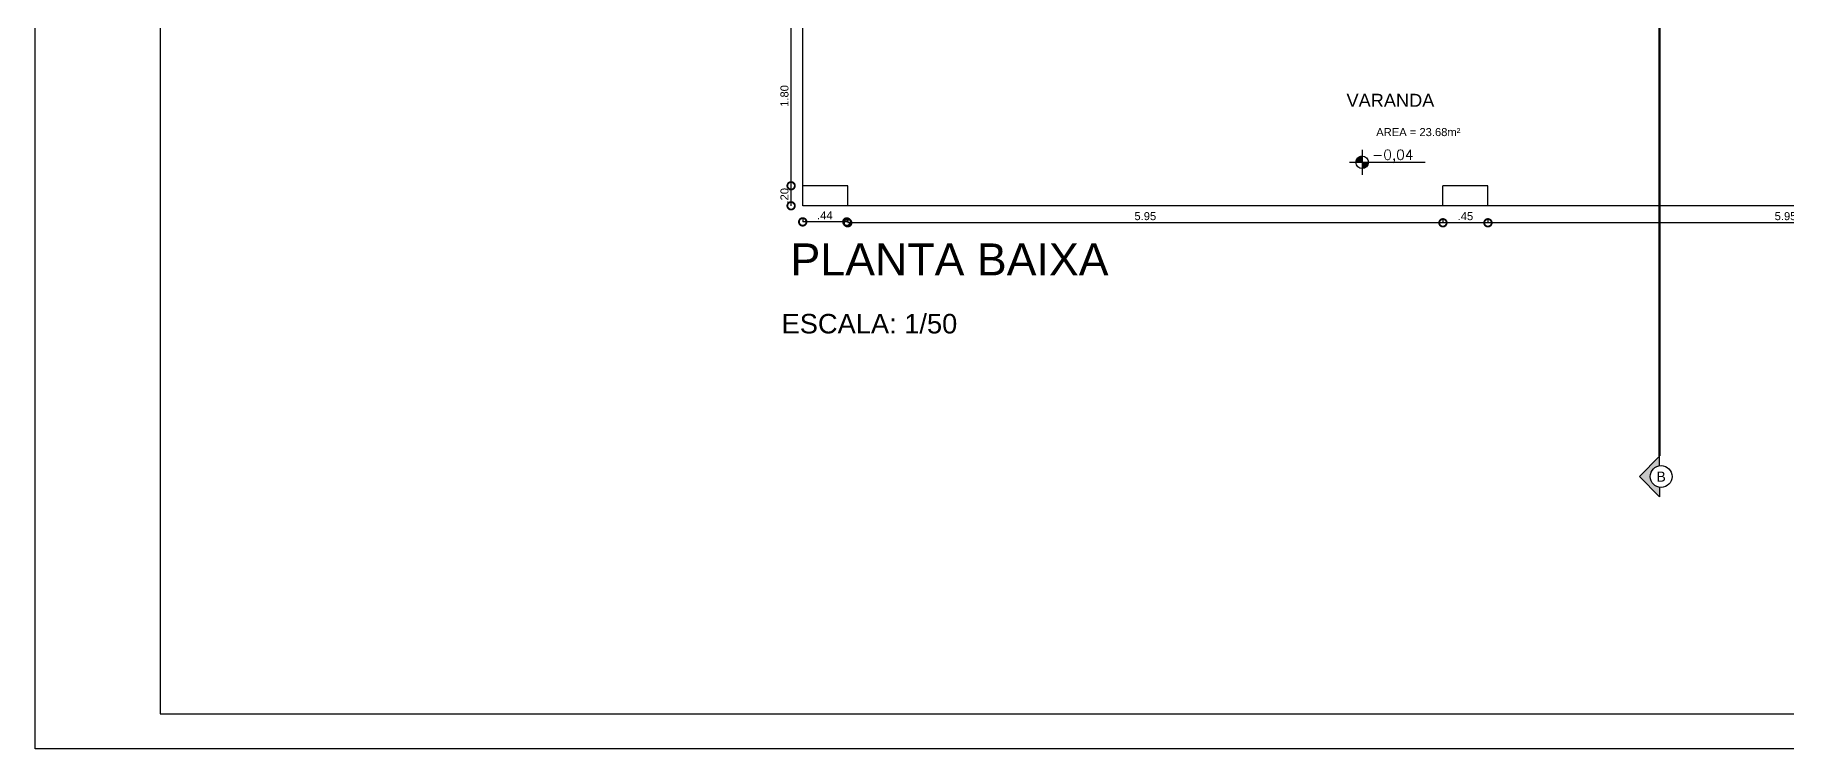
# Model space of a CAD drawing. Extents: x -39 to 242, y 20 to 69.
# Drawn here: x 52.02 to 69.54, y 37.49 to 44.63 of the extents above; entities that cross this region are included whole.
import ezdxf
from ezdxf.enums import TextEntityAlignment as Align

# ---------------------------------------------------------------- set-up
doc = ezdxf.new("R2010")
doc.units = 0
doc.header["$MEASUREMENT"] = 0
doc.header["$PDMODE"] = 34
doc.linetypes.add('DASHDOT', pattern=[18.5, 12, -3, 0.5, -3])
doc.layers.get('0').update_dxf_attribs({"linetype": 'CONTINUOUS'})
doc.layers.get('Defpoints').update_dxf_attribs({"linetype": 'CONTINUOUS'})
for name, color, linetype in [('A6', 6, 'CONTINUOUS'), ('CORTE', 5, 'CONTINUOUS'), ('Cotas', 1, 'CONTINUOUS'), ('PRANCHA', 2, 'CONTINUOUS'), ('Texto', 2, 'CONTINUOUS')]:
    doc.layers.add(name, color=color, linetype=linetype)
doc.styles.add('arial', font='arial.ttf')
doc.styles.add('R100-50', font='arial.ttf', dxfattribs={"height": 0.13})
doc.styles.add('R100-75', font='arial.ttf', dxfattribs={"height": 0.195})
doc.styles.add('R60', font='SIMPLEX.SHX', dxfattribs={"height": 0.16})
doc.styles.add('R60-200', font='arial.ttf', dxfattribs={"height": 0.32})
doc.styles.add('R60-50', font='arial.ttf', dxfattribs={"height": 0.08})
doc.dimstyles.new('1-50', dxfattribs={"dimtxt": 0.08, "dimasz": 0.15, "dimexe": 0, "dimexo": 0.125, "dimgap": 0.025, "dimtad": 1, "dimzin": 4, "dimdsep": 46, "dimtxsty": 'R60-50', "dimblk": 'DOTSMALL', "dimcen": 0, "dimclrd": 10, "dimclre": 10, "dimclrt": 2, "dimaunit": 1, "dimadec": 0, "dimazin": 1, "dimtfac": 1, "dimtix": 1, "dimtmove": 2, "dimatfit": 3, "dimldrblk": 'DOTSMALL', "dimfxl": 0.2, "dimfxlon": 1, "dimtolj": 1, "dimtzin": 0, "dimarcsym": 0})

# ---------------------------------------------------------------- blocks, each defined once
blk = doc.blocks.new('_DOTSMALL')
at = {"color": 0, "linetype": 'ByBlock', "const_width": 0.5}
blk.add_lwpolyline([(-0.0625, 0, 1), (0.0625, 0, 1)], format="xyb", close=True, dxfattribs=at)
blk = doc.blocks.new('*D24')
at = {"layer": 'Cotas', "color": 10, "lineweight": -2, "transparency": 16777216}
blk.add_line((59.583, 42.921), (59.583, 43.121), dxfattribs=at)
at = {"layer": 'Defpoints', "color": 0, "transparency": 16777216}
for p in [(59.583, 43.121), (59.699, 43.121), (59.699, 42.921)]:
    blk.add_point(p, dxfattribs=at)
at = {"layer": 'Cotas', "color": 10, "lineweight": -2, "transparency": 16777216, "xscale": 0.15, "yscale": 0.15, "zscale": 0.15}
for p, rotation in [((59.583, 43.121), 90), ((59.583, 42.921), 270)]:
    blk.add_blockref('_DOTSMALL', p, dxfattribs=dict(at, rotation=rotation))
at = {"layer": 'Cotas', "color": 2, "transparency": 16777216, "insert": (59.517, 43.021), "char_height": 0.08, "attachment_point": 5, "rotation": 90, "style": 'R60-50'}
blk.add_mtext('\\A1;.20', dxfattribs=at)
blk = doc.blocks.new('*D25')
at = {"layer": 'Cotas', "color": 10, "lineweight": -2, "transparency": 16777216}
blk.add_line((59.583, 43.121), (59.583, 44.917), dxfattribs=at)
at = {"layer": 'Defpoints', "color": 0, "transparency": 16777216}
for p in [(59.583, 44.917), (59.618, 44.917), (59.699, 43.121)]:
    blk.add_point(p, dxfattribs=at)
at = {"layer": 'Cotas', "color": 10, "lineweight": -2, "transparency": 16777216, "xscale": 0.15, "yscale": 0.15, "zscale": 0.15}
for p, rotation in [((59.583, 44.917), 90), ((59.583, 43.121), 270)]:
    blk.add_blockref('_DOTSMALL', p, dxfattribs=dict(at, rotation=rotation))
at = {"layer": 'Cotas', "color": 2, "transparency": 16777216, "insert": (59.517, 44.019), "char_height": 0.08, "attachment_point": 5, "rotation": 90, "style": 'R60-50'}
blk.add_mtext('\\A1;1.80', dxfattribs=at)
blk = doc.blocks.new('*D44')
at = {"layer": 'Cotas', "color": 10, "lineweight": -2, "transparency": 16777216}
for p, q in [((59.699, 42.796), (59.699, 42.76)), ((60.14, 42.76), (59.699, 42.76)), ((60.14, 42.796), (60.14, 42.76))]:
    blk.add_line(p, q, dxfattribs=at)
at = {"layer": 'Defpoints', "color": 0, "transparency": 16777216}
for p in [(59.699, 42.921), (60.14, 42.921), (59.699, 42.76)]:
    blk.add_point(p, dxfattribs=at)
at = {"layer": 'Cotas', "color": 10, "lineweight": -2, "transparency": 16777216, "xscale": 0.15, "yscale": 0.15, "zscale": 0.15, "rotation": 180}
blk.add_blockref('_DOTSMALL', (59.699, 42.76), dxfattribs=at)
at = {"layer": 'Cotas', "color": 10, "lineweight": -2, "transparency": 16777216, "xscale": 0.15, "yscale": 0.15, "zscale": 0.15}
blk.add_blockref('_DOTSMALL', (60.14, 42.76), dxfattribs=at)
at = {"layer": 'Cotas', "color": 2, "transparency": 16777216, "insert": (59.92, 42.825), "char_height": 0.08, "attachment_point": 5, "style": 'R60-50'}
blk.add_mtext('\\A1;.44', dxfattribs=at)
blk = doc.blocks.new('*D51')
at = {"layer": 'Cotas', "color": 10, "lineweight": -2, "transparency": 16777216}
for p, q in [((72.672, 42.921), (72.872, 42.921)), ((72.824, 42.921), (72.872, 42.921)), ((72.872, 42.921), (72.872, 43.071)), ((72.872, 42.921), (72.872, 42.771))]:
    blk.add_line(p, q, dxfattribs=at)
at = {"layer": 'Defpoints', "color": 0, "transparency": 16777216}
for p in [(60.14, 42.921), (72.699, 42.921), (72.872, 42.921)]:
    blk.add_point(p, dxfattribs=at)
at = {"layer": 'Cotas', "color": 10, "lineweight": -2, "transparency": 16777216, "xscale": 0.15, "yscale": 0.15, "zscale": 0.15}
for rotation in [90, 270]:
    blk.add_blockref('_DOTSMALL', (72.872, 42.921), dxfattribs=dict(at, rotation=rotation))
at = {"layer": 'Cotas', "color": 2, "transparency": 16777216, "insert": (72.806, 42.921), "char_height": 0.08, "attachment_point": 5, "rotation": 90, "style": 'R60-50'}
blk.add_mtext('\\A1;.00', dxfattribs=at)
blk = doc.blocks.new('*D53')
at = {"layer": 'Cotas', "color": 10, "lineweight": -2, "transparency": 16777216}
for p, q in [((66.549, 42.796), (66.549, 42.751)), ((72.499, 42.751), (66.549, 42.751)), ((72.499, 42.796), (72.499, 42.751))]:
    blk.add_line(p, q, dxfattribs=at)
at = {"layer": 'Defpoints', "color": 0, "transparency": 16777216}
for p in [(66.549, 42.921), (72.499, 42.921), (66.549, 42.751)]:
    blk.add_point(p, dxfattribs=at)
at = {"layer": 'Cotas', "color": 10, "lineweight": -2, "transparency": 16777216, "xscale": 0.15, "yscale": 0.15, "zscale": 0.15, "rotation": 180}
blk.add_blockref('_DOTSMALL', (66.549, 42.751), dxfattribs=at)
at = {"layer": 'Cotas', "color": 10, "lineweight": -2, "transparency": 16777216, "xscale": 0.15, "yscale": 0.15, "zscale": 0.15}
blk.add_blockref('_DOTSMALL', (72.499, 42.751), dxfattribs=at)
at = {"layer": 'Cotas', "color": 2, "transparency": 16777216, "insert": (69.524, 42.817), "char_height": 0.08, "attachment_point": 5, "style": 'R60-50'}
blk.add_mtext('\\A1;5.95', dxfattribs=at)
blk = doc.blocks.new('*D54')
at = {"layer": 'Cotas', "color": 10, "lineweight": -2, "transparency": 16777216}
for p, q in [((66.099, 42.796), (66.099, 42.751)), ((66.549, 42.751), (66.099, 42.751)), ((66.549, 42.796), (66.549, 42.751))]:
    blk.add_line(p, q, dxfattribs=at)
at = {"layer": 'Defpoints', "color": 0, "transparency": 16777216}
for p in [(66.099, 42.921), (66.549, 42.921), (66.099, 42.751)]:
    blk.add_point(p, dxfattribs=at)
at = {"layer": 'Cotas', "color": 10, "lineweight": -2, "transparency": 16777216, "xscale": 0.15, "yscale": 0.15, "zscale": 0.15, "rotation": 180}
blk.add_blockref('_DOTSMALL', (66.099, 42.751), dxfattribs=at)
at = {"layer": 'Cotas', "color": 10, "lineweight": -2, "transparency": 16777216, "xscale": 0.15, "yscale": 0.15, "zscale": 0.15}
blk.add_blockref('_DOTSMALL', (66.549, 42.751), dxfattribs=at)
at = {"layer": 'Cotas', "color": 2, "transparency": 16777216, "insert": (66.324, 42.817), "char_height": 0.08, "attachment_point": 5, "style": 'R60-50'}
blk.add_mtext('\\A1;.45', dxfattribs=at)
blk = doc.blocks.new('*D55')
at = {"layer": 'Cotas', "color": 10, "lineweight": -2, "transparency": 16777216}
for p, q in [((60.149, 42.796), (60.149, 42.751)), ((66.099, 42.751), (60.149, 42.751)), ((66.099, 42.796), (66.099, 42.751))]:
    blk.add_line(p, q, dxfattribs=at)
at = {"layer": 'Defpoints', "color": 0, "transparency": 16777216}
for p in [(60.149, 42.921), (66.099, 42.921), (60.149, 42.751)]:
    blk.add_point(p, dxfattribs=at)
at = {"layer": 'Cotas', "color": 10, "lineweight": -2, "transparency": 16777216, "xscale": 0.15, "yscale": 0.15, "zscale": 0.15, "rotation": 180}
blk.add_blockref('_DOTSMALL', (60.149, 42.751), dxfattribs=at)
at = {"layer": 'Cotas', "color": 10, "lineweight": -2, "transparency": 16777216, "xscale": 0.15, "yscale": 0.15, "zscale": 0.15}
blk.add_blockref('_DOTSMALL', (66.099, 42.751), dxfattribs=at)
at = {"layer": 'Cotas', "color": 2, "transparency": 16777216, "insert": (63.124, 42.817), "char_height": 0.08, "attachment_point": 5, "style": 'R60-50'}
blk.add_mtext('\\A1;5.95', dxfattribs=at)
blk = doc.blocks.new('P-c-niv')
at = {"color": 2}
for p, q in [((0.161, 0.29), (0.236, 0.29)), ((0.171, 0.3), (0.236, 0.3)), ((0.185, 0.31), (0.236, 0.31)), ((0.208, 0.32), (0.236, 0.32)), ((0.137, 0.23), (0.236, 0.23)), ((0.138, 0.24), (0.236, 0.24)), ((0.14, 0.25), (0.236, 0.25)), ((0.143, 0.26), (0.236, 0.26)), ((0.148, 0.27), (0.236, 0.27)), ((0.153, 0.28), (0.236, 0.28)), ((0.336, 0.218), (0.236, 0.218)), ((0.335, 0.208), (0.236, 0.208)), ((0.333, 0.198), (0.236, 0.198)), ((0.33, 0.188), (0.236, 0.188)), ((0.325, 0.178), (0.236, 0.178)), ((0.319, 0.168), (0.236, 0.168)), ((0.311, 0.158), (0.236, 0.158)), ((0.301, 0.148), (0.236, 0.148)), ((0.287, 0.138), (0.236, 0.138)), ((0.264, 0.128), (0.236, 0.128))]:
    blk.add_line(p, q, dxfattribs=at)
at = {"color": 3}
for p, q in [((0.236, 0.424), (0.236, 0.024)), ((0.036, 0.224), (1.245, 0.224))]:
    blk.add_line(p, q, dxfattribs=at)
blk.add_circle((0.236, 0.224), 0.1, dxfattribs=at)
at = {"color": 2, "style": 'R60', "flags": 8}
blk.add_attdef('COTA', (0.397, 0.266), '', height=0.16, dxfattribs=at)

msp = doc.modelspace()

# ---------------------------------------------------------------- hatches: boundary and pattern name
at = {"layer": 'Texto'}
h = msp.add_hatch(color=253, dxfattribs=at)
h.dxf.hatch_style = 1
h.paths.add_polyline_path([(68.2637, 40.0106), (68.2637, 40.1057, -0.3706219), (68.1709, 40.2137, -0.3706219), (68.2637, 40.3216), (68.2637, 40.4187), (68.0644, 40.2152)])

# ---------------------------------------------------------------- linework, layer by layer
at = {"layer": 'A6'}
for p, q in [((59.6995, 42.9212), (59.6995, 49.5712)), ((60.1495, 43.1212), (59.6995, 43.1212)), ((60.1495, 43.1212), (59.6995, 43.1212)), ((60.1495, 42.9212), (60.1495, 43.1212)), ((66.0995, 42.9212), (66.0995, 43.1212)), ((66.5495, 43.1212), (66.0995, 43.1212)), ((66.5495, 42.9212), (66.5495, 43.1212)), ((72.6995, 42.9212), (59.6995, 42.9212))]:
    msp.add_line(p, q, dxfattribs=at)
at = {"layer": 'CORTE', "linetype": 'DASHDOT', "ltscale": 0.1, "const_width": 0.025}
msp.add_lwpolyline([(68.2637, 56.6429), (68.2637, 40.4187)], dxfattribs=at)
at = {"layer": 'PRANCHA', "color": 2}
msp.add_lwpolyline([(81.7249, 58.49), (81.7249, 37.49), (52.0249, 37.49), (52.0249, 58.49)], close=True, dxfattribs=at)
at = {"layer": 'PRANCHA', "color": 6}
msp.add_lwpolyline([(53.2749, 37.84), (81.3749, 37.84), (81.3749, 58.14), (53.2749, 58.14)], close=True, dxfattribs=at)
at = {"layer": 'Texto', "color": 3}
for p, q in [((68.2637, 40.4187), (68.0644, 40.2152)), ((68.2637, 40.3215), (68.2637, 40.4187)), ((68.2637, 40.0106), (68.0644, 40.2152)), ((68.2637, 40.1057), (68.2637, 40.0106))]:
    msp.add_line(p, q, dxfattribs=at)
at = {"layer": 'Texto', "color": 2}
msp.add_circle((68.2801, 40.2137), 0.1092, dxfattribs=at)

# ---------------------------------------------------------------- block references
at = {"layer": 'Cotas'}
ref = msp.add_blockref('P-c-niv', (65.1439, 43.2158), dxfattribs=dict(at, xscale=0.625, yscale=0.625, zscale=0.625))
ref.add_attrib('COTA', '-0,04', (65.3921, 43.382), dxfattribs={"layer": '0', "color": 2, "height": 0.1, "style": 'R60'})

# ---------------------------------------------------------------- texts
at = {"layer": 'Texto', "color": 10, "style": 'arial'}
msp.add_text('B', height=0.1, rotation=360, dxfattribs=at).set_placement((68.2805, 40.1627), align=Align.CENTER)
at = {"layer": 'Texto', "attachment_point": 1}
for s, insert, char_height, width, style in [('VARANDA', (65.1352, 44.0409), 0.13, 2.050291, 'R100-50'), ('AREA = 23.68m²', (65.4324, 43.698), 0.08, 1.102199, 'R60-50'), ('PLANTA BAIXA', (59.5769, 42.5448), 0.32, 3.977751, 'R60-200'), ('ESCALA: 1/50', (59.4878, 41.8397), 0.195, 2.050291, 'R100-75')]:
    msp.add_mtext(s, dxfattribs=dict(at, insert=insert, char_height=char_height, width=width, style=style))

# ---------------------------------------------------------------- dimensions: what is measured, and where the dimension line sits
at = {"layer": 'Cotas'}
for base, p1, p2, picture, middle in [((59.583, 44.9169), (59.6995, 43.1212), (59.6182, 44.9169), '*D25', (59.5172, 44.019)), ((59.583, 43.1212), (59.6995, 42.9212), (59.6995, 43.1212), '*D24', (59.5172, 43.0212)), ((72.8722521892, 42.9212394493), (72.6994846848, 42.9212394493), (60.1401096848, 42.9212394493), '*D51', (72.8064063501, 42.9212394493))]:
    dim = msp.add_linear_dim(base=base, p1=p1, p2=p2, angle=90, dimstyle='1-50', dxfattribs=at)
    dim.commit()
    dim.dimension.update_dxf_attribs({"geometry": picture, "text_midpoint": middle})
for base, p1, p2, picture, middle in [((59.6995, 42.7597), (60.1401, 42.9212), (59.6995, 42.9212), '*D44', (59.9198, 42.8247)), ((60.1495, 42.7514), (66.0995, 42.9212), (60.1495, 42.9212), '*D55', (63.1245, 42.8173)), ((66.0995, 42.7514), (66.5495, 42.9212), (66.0995, 42.9212), '*D54', (66.3245, 42.8171)), ((66.5495, 42.7514), (72.4995, 42.9212), (66.5495, 42.9212), '*D53', (69.5245, 42.8173))]:
    dim = msp.add_linear_dim(base=base, p1=p1, p2=p2, dimstyle='1-50', dxfattribs=at)
    dim.commit()
    dim.dimension.update_dxf_attribs({"geometry": picture, "text_midpoint": middle})

doc.saveas('drawing.dxf')
